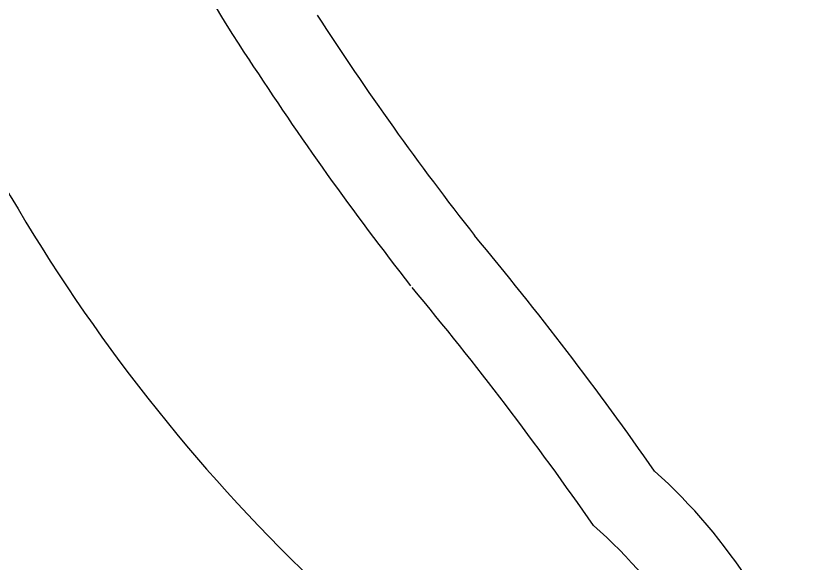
# Model space of a CAD drawing. Extents: x 2080 to 102394, y 2071 to 93424.
# Drawn here: x 86405 to 87112, y 81891 to 82376 of the extents above; entities that cross this region are included whole.
import ezdxf

# ---------------------------------------------------------------- set-up
doc = ezdxf.new("R2010")
doc.units = 0
doc.header["$LTSCALE"] = 20
doc.header["$MEASUREMENT"] = 0

msp = doc.modelspace()

# ---------------------------------------------------------------- linework, layer by layer
at = {"linetype": 'Continuous', "ltscale": 0.5}
msp.add_arc((87746.94, 83000.113, 0.504), 1558.606, 197.658494, 229.68457, dxfattribs=at)
at = {"ltscale": 0.5}
for centre, radius, start, end in [((87396.206, 82868.108), 947.805, 205.178278, 214.138709), ((88917.883, 83833.638), 2677.683, 212.966949, 218.104026), ((88917.883, 83833.638), 2749.683, 212.966949, 218.104026), ((84433.584, 80199.22, -0.001), 3095.13, 34.954587, 39.819777), ((84433.584, 80199.22, -0.001), 3023.13, 34.792013, 39.819777), ((86643.731, 81608.55, 0.001), 489.037, 16.934593, 48.092654), ((86627.174, 81594.384, -0.001), 438.591, 16.047154, 48.766054)]:
    msp.add_arc(centre, radius, start, end, dxfattribs=at)

doc.saveas('drawing.dxf')
